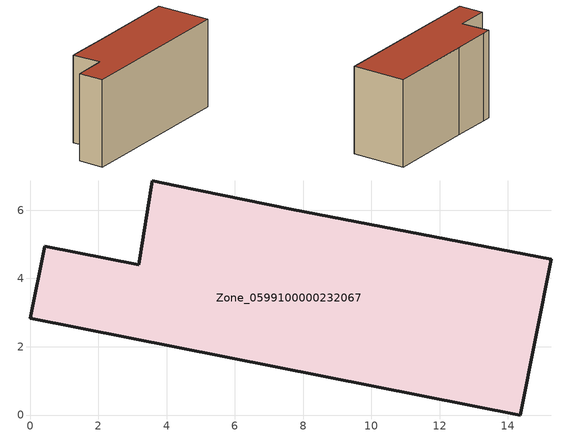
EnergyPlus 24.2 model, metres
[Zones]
Zone_0599100000232067
 floor ground (C_G): 14.36,0 0,2.84 0.42,4.94 3.18,4.41 3.58,6.86 4.29,6.72 7.65,6.03 15.27,4.57 z0
 wall outside (C_F): 7.65,6.03 4.29,6.72 3.58,6.86 3.18,4.41 0.42,4.94 0,2.84 14.36,0 15.27,4.57 7.65,6.03 z0:7.46
 roof outside (C_R): 14.36,0 15.27,4.57 7.65,6.03 4.29,6.72 3.58,6.86 3.18,4.41 0.42,4.94 0,2.84 z7.46
[BUILDING]
Pand.0599100000232067: North Axis=0; Terrain=City; Loads Convergence Tolerance Value=0.04; Temperature Convergence Tolerance Value=0.4; Solar Distribution=FullExterior; Maximum Number of Warmup Days=25; Minimum Number of Warmup Days=1
[Site:Location]
Rotterdam.The.Hague.AP_ZH_NLD Design_Conditions: Latitude=51.96; Longitude=4.45; Time Zone=1; Elevation=-4.5
[SITE:GROUNDTEMPERATURE:BUILDINGSURFACE]
18, 18, 18, 18, 18, 18, 18, 18, 18, 18, 18, 18
[MATERIAL] Thermal Absorptance=0.9; Solar Absorptance=0.7; Visible Absorptance=0.7
Name | Roughness | Thickness | Conductivity | Density | Specific Heat
G.TI.1946 | MediumSmooth | 0.15 | 1 | 540 | 1210
F.TI.1946 | Rough | 0.3 | 0.857143 | 1920 | 840
R.TI.1946 | MediumRough | 0.2 | 0.1 | 1500 | 1000
[CONSTRUCTION]
C_G: G.TI.1946
C_F: F.TI.1946
C_R: R.TI.1946
[ZONE]
Zone_0599100000232067: Type=1; Multiplier=1; Ceiling Height=Autocalculate; Volume=Autocalculate; Floor Area=autocalculate; Part of Total Floor Area=Yes
[ZONEINFILTRATION:DESIGNFLOWRATE]
Infil_Zone_0599100000232067: Zone or ZoneList or Space or SpaceList=Zone_0599100000232067; Schedule=AlwaysOn; Design Flow Rate Calculation Method=Flow/Area; Flow Rate per Floor Area=0.003; Constant Term Coefficient=1; Temperature Term Coefficient=0; Velocity Term Coefficient=0; Velocity Squared Term Coefficient=0
[HVACTEMPLATE:ZONE:IDEALLOADSAIRSYSTEM]
Zone_0599100000232067: Maximum Heating Supply Air Temperature=50; Minimum Cooling Supply Air Temperature=13; Maximum Heating Supply Air Humidity Ratio=0.0156; Minimum Cooling Supply Air Humidity Ratio=0.0077; Heating Limit=NoLimit; Cooling Limit=NoLimit; Dehumidification Control Type=ConstantSensibleHeatRatio; Cooling Sensible Heat Ratio=0.7; Dehumidification Setpoint=60; Humidification Control Type=None; Humidification Setpoint=30; Outdoor Air Method=None; Outdoor Air Flow Rate per Person=0.00944; Outdoor Air Flow Rate per Zone Floor Area=0; Outdoor Air Flow Rate per Zone=0; Demand Controlled Ventilation Type=None; Outdoor Air Economizer Type=NoEconomizer; Heat Recovery Type=None; Sensible Heat Recovery Effectiveness=0.7; Latent Heat Recovery Effectiveness=0.65
[ZONECONTROL:THERMOSTAT]
ThermostatControl_Zone_0599100000232067: Zone or ZoneList=Zone_0599100000232067; Control Type Schedule=DualSetpointControlType; Control 1=Thermostat_Zone_0599100000232067; Temperature Difference Between Cutout And Setpoint=0
[THERMOSTATSETPOINT:DUALSETPOINT]
Thermostat_Zone_0599100000232067: Heating Setpoint Temperature Schedule=HeatingSetpoint_Zone_0599100000232067; Cooling Setpoint Temperature Schedule=CoolingSetpoint_Zone_0599100000232067
[SCHEDULE:COMPACT]
HeatingSetpoint_Zone_0599100000232067: Through: 12/31, For: AllDays, Until: 24:00, 21
CoolingSetpoint_Zone_0599100000232067: Through: 12/31, For: AllDays, Until: 24:00, 24
DualSetpointControlType: Through: 12/31, For: AllDays, Until: 24:00, 4
AlwaysOn: Through: 12/31, For: AllDays, Until: 24:00, 1
